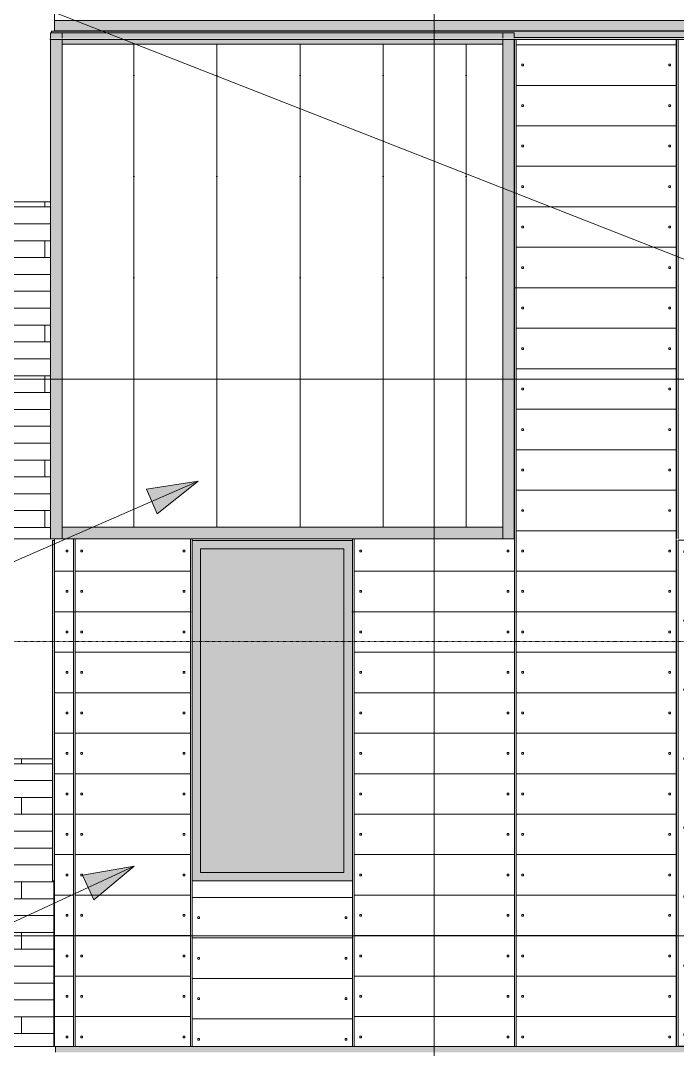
# Model space of a CAD drawing. Header units: inches. Extents: x -4179 to 1631, y -360 to 585.
# Drawn here: x -3868.8 to -3713, y 109.1 to 353 of the extents above; entities that cross this region are included whole.
import ezdxf

# ---------------------------------------------------------------- set-up
doc = ezdxf.new("R2010")
doc.units = ezdxf.units.IN
doc.header["$MEASUREMENT"] = 0
doc.linetypes.add('Aligning Line 1_8_', pattern=[0.25, 0.125, -0.125])
doc.linetypes.add('Grid Line 1_2_', pattern=[0.875, 0.5, -0.125, 0.125, -0.125])
for name, color, linetype, lineweight in [('0-1', 7, 'Continuous', 5), ('A-CLNG', 13, 'Continuous', 13), ('A-CLNG-1', 13, 'Continuous', 5), ('A-FLOR-LEVL-1', 51, 'Grid Line 1_2_', 9), ('A-GLAZ', 151, 'Continuous', 13), ('A-GLAZ-1', 251, 'Continuous', 9), ('A-GLAZ-CWMG', 51, 'Continuous', 9), ('A-WALL', 113, 'Continuous', 13), ('A-WALL-PATT-1', 251, 'Continuous', 9), ('G-ANNO-SYMB', 111, 'Aligning Line 1_8_', 9), ('G-ANNO-SYMB-3', 111, 'Continuous', 9), ('G-ANNO-TEXT', 231, 'Continuous', 9)]:
    doc.layers.add(name, color=color, linetype=linetype, lineweight=lineweight)

# ---------------------------------------------------------------- blocks, each defined once
blk = doc.blocks.new('CTR - 2nd Phase_rvt-1-BUILDING ELEVATION - WEST')
at = {"layer": 'A-FLOR-LEVL-1'}
for p, q in [((-4168.71, 268), (-1814.21, 268)), ((-4168.71, 136), (-1814.21, 136))]:
    blk.add_line(p, q, dxfattribs=at)
blk = doc.blocks.new('CTR - 1st Phase - Common Walls_rvt-1-BUILDING ELEVATION - WEST')
at = {"layer": 'A-FLOR-LEVL-1'}
for p, q in [((-4168.71, 268), (-1814.21, 268)), ((-4168.71, 136), (-1814.21, 136))]:
    blk.add_line(p, q, dxfattribs=at)
blk = doc.blocks.new('CTR - 1st Phase -Stairs _ Elevators_rvt-1-BUILDING ELEVATION - WEST')
at = {"layer": 'A-FLOR-LEVL-1'}
for p, q in [((-4168.71, 268), (-1814.21, 268)), ((-4168.71, 136), (-1814.21, 136))]:
    blk.add_line(p, q, dxfattribs=at)
blk = doc.blocks.new('Basic Wall _ EXT - FIBER CEMENT - LARGE - ___-2162461-BUILDING ELEVATION - WEST')
at = {"layer": 'A-WALL'}
for p, q in [((-3860.75, 353), (-3860.75, 350.53)), ((-3861.66, 348.83), (-3861.79, 348.68)), ((-3860.75, 350.53), (-3861.5, 350.46)), ((-3861.5, 350.46), (-3861.5, 350.12)), ((-3861.77, 348.55), (-3861.75, 348.53))]:
    blk.add_line(p, q, dxfattribs=at)
at = {"layer": 'A-WALL', "flags": 128}
for points in [[(-3861.79, 348.68), (-3861.8, 348.66), (-3861.81, 348.64), (-3861.81, 348.61), (-3861.8, 348.59), (-3861.79, 348.57), (-3861.77, 348.55)], [(-3861.75, 348.53), (-3861.73, 348.52), (-3861.71, 348.51), (-3861.68, 348.51)]]:
    blk.add_lwpolyline(points, dxfattribs=at)
blk = doc.blocks.new('_THE_ WINDOW _ DOOR - Window - 2nd Floor - small-2154622-BUILDING ELEVATION - WEST')
at = {"layer": 'A-GLAZ'}
blk.add_hatch(color=256, dxfattribs=at).paths.add_polyline_path([(-3860.72, 149), (-3860.72, 229.75), (-3861.22, 229.75), (-3861.22, 149), (-3860.91, 149)], flags=0)
for p, q in [((-3860.72, 229.75), (-3861.22, 229.75)), ((-3861.22, 229.75), (-3861.22, 149)), ((-3861.22, 149), (-3860.72, 149))]:
    blk.add_line(p, q, dxfattribs=at)
blk = doc.blocks.new('Basic Wall _ EXT - FIBER CEMENT - LARGE - ___-2162463-BUILDING ELEVATION - WEST')
at = {"layer": 'A-WALL'}
for points in [[(-3565.49, 350.53), (-3559.34, 350.53), (-3559.34, 353), (-3860.75, 353), (-3860.75, 350.53), (-3587.32, 350.53)], [(-3861.79, 348.68), (-3559.34, 348.68), (-3559.34, 349.02), (-3751.71, 349.02), (-3751.71, 348.83), (-3861.66, 348.83)], [(-3713.31, 350.46), (-3559.34, 350.5), (-3559.34, 350.53), (-3860.96, 350.51), (-3861.5, 350.46), (-3713.31, 350.46)], [(-3734.33, 349.02), (-3559.34, 349.02), (-3559.34, 350.46), (-3861.5, 350.46), (-3861.5, 350.12), (-3751.71, 350.12), (-3751.71, 349.02)], [(-3674.72, 348.55), (-3559.34, 348.59), (-3559.34, 348.68), (-3861.81, 348.64), (-3861.77, 348.55), (-3675, 348.55)]]:
    blk.add_hatch(color=256, dxfattribs=at).paths.add_polyline_path(points, flags=0)
for p, q in [((-3860.75, 350.53), (-3860.75, 353)), ((-3559.34, 353), (-3860.75, 353)), ((-3861.79, 348.68), (-3861.66, 348.83)), ((-3861.5, 350.46), (-3860.75, 350.53)), ((-3861.5, 350.12), (-3861.5, 350.46)), ((-3559.34, 350.46), (-3861.5, 350.46)), ((-3559.34, 350.53), (-3860.75, 350.53)), ((-3559.34, 349.02), (-3751.71, 349.02)), ((-3861.75, 348.53), (-3861.77, 348.55)), ((-3861.69, 348.51), (-3559.34, 348.51))]:
    blk.add_line(p, q, dxfattribs=at)
at = {"layer": 'A-WALL', "flags": 128}
for points in [[(-3861.77, 348.55), (-3861.79, 348.57), (-3861.8, 348.59), (-3861.81, 348.61), (-3861.81, 348.64), (-3861.8, 348.66), (-3861.79, 348.68)], [(-3861.68, 348.51), (-3861.71, 348.51), (-3861.73, 348.52), (-3861.75, 348.53)]]:
    blk.add_lwpolyline(points, dxfattribs=at)
blk = doc.blocks.new('_THE_ WINDOW _ DOOR - Window - 2nd Floor - small-2158497-BUILDING ELEVATION - WEST')
at = {"layer": 'A-GLAZ'}
h = blk.add_hatch(color=256, dxfattribs=at)
h.paths.add_polyline_path([(-3790.11, 149), (-3790.11, 229.75), (-3828.14, 229.75), (-3828.14, 149), (-3792.11, 149)], flags=0)
h.paths.add_polyline_path([(-3792.11, 151), (-3826.14, 151), (-3826.14, 227.75), (-3792.11, 227.75), (-3792.11, 160.21)], flags=0)
blk.add_hatch(color=256, dxfattribs=at).paths.add_polyline_path([(-3794.02, 151), (-3792.11, 151), (-3792.11, 227.75), (-3826.14, 227.75), (-3826.14, 151), (-3801.86, 151)], flags=0)
at = {"layer": 'A-GLAZ-1'}
h = blk.add_hatch(dxfattribs=at)
h.set_pattern_fill('FP_27', color=256, style=0, pattern_type=2)
h.set_pattern_definition([(180, (-3829.88, 168.854), (38.4, 76.8), [0.392, -38.007]), (180, (-3829.88, 169.246), (38.4, 76.8), [0.392, -38.007]), (180, (-3829.88, 178.454), (38.4, 76.8), [0.392, -38.007]), (180, (-3829.88, 178.846), (38.4, 76.8), [0.392, -38.007]), (180, (-3829.88, 188.054), (38.4, 76.8), [0.392, -38.007]), (180, (-3829.88, 188.446), (38.4, 76.8), [0.392, -38.007]), (180, (-3829.88, 197.654), (38.4, 76.8), [0.392, -38.007]), (180, (-3829.88, 198.046), (38.4, 76.8), [0.392, -38.007]), (180, (-3829.88, 207.254), (38.4, 76.8), [0.392, -38.007]), (180, (-3829.88, 207.646), (38.4, 76.8), [0.392, -38.007]), (180, (-3829.88, 216.854), (38.4, 76.8), [0.392, -38.007]), (180, (-3829.88, 217.246), (38.4, 76.8), [0.392, -38.007]), (180, (-3829.88, 226.454), (38.4, 76.8), [0.392, -38.007]), (180, (-3829.88, 226.846), (38.4, 76.8), [0.392, -38.007]), (180, (-3829.88, 236.054), (38.4, 76.8), [0.392, -38.007]), (180, (-3829.88, 236.446), (38.4, 76.8), [0.392, -38.007]), (180, (-3864.78, 168.854), (38.4, 76.8), [0.392, -38.007]), (180, (-3864.78, 169.246), (38.4, 76.8), [0.392, -38.007]), (180, (-3864.78, 178.454), (38.4, 76.8), [0.392, -38.007]), (180, (-3864.78, 178.846), (38.4, 76.8), [0.392, -38.007]), (180, (-3864.78, 188.054), (38.4, 76.8), [0.392, -38.007]), (180, (-3864.78, 188.446), (38.4, 76.8), [0.392, -38.007]), (180, (-3864.78, 197.654), (38.4, 76.8), [0.392, -38.007]), (180, (-3864.78, 198.046), (38.4, 76.8), [0.392, -38.007]), (180, (-3864.78, 207.254), (38.4, 76.8), [0.392, -38.007]), (180, (-3864.78, 207.646), (38.4, 76.8), [0.392, -38.007]), (180, (-3864.78, 216.854), (38.4, 76.8), [0.392, -38.007]), (180, (-3864.78, 217.246), (38.4, 76.8), [0.392, -38.007]), (180, (-3864.78, 226.454), (38.4, 76.8), [0.392, -38.007]), (180, (-3864.78, 226.846), (38.4, 76.8), [0.392, -38.007]), (180, (-3864.78, 236.054), (38.4, 76.8), [0.392, -38.007]), (180, (-3864.78, 236.446), (38.4, 76.8), [0.392, -38.007]), (90, (-3828.136, 164.25), (38.4, -2e-15), [76.8, 0, 0, 0]), (90, (-3828.51, 164.25), (38.4, -2e-15), [76.8, 0, 0, 0]), (90, (-3829.877, 168.854), (38.4, -2e-15), [0.392, -76.407]), (90, (-3829.877, 178.454), (38.4, -2e-15), [0.392, -76.407]), (90, (-3829.877, 188.054), (38.4, -2e-15), [0.392, -76.407]), (90, (-3829.877, 197.654), (38.4, -2e-15), [0.392, -76.407]), (90, (-3829.877, 207.254), (38.4, -2e-15), [0.392, -76.407]), (90, (-3829.877, 216.854), (38.4, -2e-15), [0.392, -76.407]), (90, (-3829.877, 226.454), (38.4, -2e-15), [0.392, -76.407]), (90, (-3829.877, 236.054), (38.4, -2e-15), [0.392, -76.407]), (90, (-3830.27, 168.854), (38.4, -2e-15), [0.392, -76.407]), (90, (-3830.27, 178.454), (38.4, -2e-15), [0.392, -76.407]), (90, (-3830.27, 188.054), (38.4, -2e-15), [0.392, -76.407]), (90, (-3830.27, 197.654), (38.4, -2e-15), [0.392, -76.407]), (90, (-3830.27, 207.254), (38.4, -2e-15), [0.392, -76.407]), (90, (-3830.27, 216.854), (38.4, -2e-15), [0.392, -76.407]), (90, (-3830.27, 226.454), (38.4, -2e-15), [0.392, -76.407]), (90, (-3830.27, 236.054), (38.4, -2e-15), [0.392, -76.407]), (90, (-3864.777, 168.854), (38.4, -2e-15), [0.392, -76.407]), (90, (-3864.777, 178.454), (38.4, -2e-15), [0.392, -76.407]), (90, (-3864.777, 188.054), (38.4, -2e-15), [0.392, -76.407]), (90, (-3864.777, 197.654), (38.4, -2e-15), [0.392, -76.407]), (90, (-3864.777, 207.254), (38.4, -2e-15), [0.392, -76.407]), (90, (-3864.777, 216.854), (38.4, -2e-15), [0.392, -76.407]), (90, (-3864.777, 226.454), (38.4, -2e-15), [0.392, -76.407]), (90, (-3864.777, 236.054), (38.4, -2e-15), [0.392, -76.407]), (90, (-3865.17, 168.854), (38.4, -2e-15), [0.392, -76.407]), (90, (-3865.17, 178.454), (38.4, -2e-15), [0.392, -76.407]), (90, (-3865.17, 188.054), (38.4, -2e-15), [0.392, -76.407]), (90, (-3865.17, 197.654), (38.4, -2e-15), [0.392, -76.407]), (90, (-3865.17, 207.254), (38.4, -2e-15), [0.392, -76.407]), (90, (-3865.17, 216.854), (38.4, -2e-15), [0.392, -76.407]), (90, (-3865.17, 226.454), (38.4, -2e-15), [0.392, -76.407]), (90, (-3865.17, 236.054), (38.4, -2e-15), [0.392, -76.407]), (0, (-3866.536, 164.25), (38.4, 76.8), [38.025, -0.375]), (0, (-3866.536, 173.85), (38.4, 76.8), [38.025, -0.375]), (0, (-3866.536, 183.45), (38.4, 76.8), [38.025, -0.375]), (0, (-3866.536, 193.05), (38.4, 76.8), [38.025, -0.375]), (0, (-3866.536, 202.65), (38.4, 76.8), [38.025, -0.375]), (0, (-3866.536, 212.25), (38.4, 76.8), [38.025, -0.375]), (0, (-3866.536, 221.85), (38.4, 76.8), [38.025, -0.375]), (0, (-3866.536, 231.45), (38.4, 76.8), [38.025, -0.375])])
h.paths.add_polyline_path([(-3790.11, 109.75), (-3790.11, 149), (-3828.14, 149), (-3828.14, 109.75), (-3801.86, 109.75)], flags=0)
at = {"layer": 'A-GLAZ'}
for p, q in [((-3828.14, 149), (-3828.14, 229.75)), ((-3790.11, 229.75), (-3828.14, 229.75)), ((-3790.11, 229.75), (-3790.11, 149)), ((-3826.14, 227.75), (-3792.11, 227.75)), ((-3826.14, 227.75), (-3826.14, 151)), ((-3792.11, 151), (-3792.11, 227.75)), ((-3790.11, 149), (-3828.14, 149)), ((-3828.14, 149), (-3828.14, 109.75)), ((-3826.14, 151), (-3792.11, 151)), ((-3790.11, 109.75), (-3790.11, 149)), ((-3828.14, 109.75), (-3790.11, 109.75))]:
    blk.add_line(p, q, dxfattribs=at)
blk = doc.blocks.new('Rectangular Mullion - Profile_Polycarbonate_Upper and left-1991598-BUILDING ELEVATION - WEST')
at = {"layer": 'A-GLAZ-CWMG'}
h = blk.add_hatch(color=256, dxfattribs=at)
h.paths.add_polyline_path([(-3848.29, 347.37), (-3754.46, 347.37), (-3754.46, 348.51), (-3858.91, 348.51), (-3858.91, 347.37), (-3852.51, 347.37)], flags=0)
h.paths.add_polyline_path([(-3754.46, 348.83), (-3754.46, 350.12), (-3858.91, 350.12), (-3858.91, 348.83), (-3801.86, 348.83)], flags=0)
for p, q in [((-3858.91, 348.83), (-3858.91, 350.12)), ((-3754.46, 350.12), (-3858.91, 350.12)), ((-3754.46, 350.12), (-3754.46, 348.83)), ((-3858.91, 347.37), (-3858.91, 348.52)), ((-3858.91, 347.37), (-3754.46, 347.37)), ((-3754.46, 348.53), (-3754.46, 347.37))]:
    blk.add_line(p, q, dxfattribs=at)
blk = doc.blocks.new('Rectangular Mullion - Profile_Polycarbonate_Lower-1991599-BUILDING ELEVATION - WEST')
at = {"layer": 'A-GLAZ-CWMG'}
blk.add_hatch(color=256, dxfattribs=at).paths.add_polyline_path([(-3844.07, 230.12), (-3754.46, 230.12), (-3754.46, 232.87), (-3858.91, 232.87), (-3858.91, 230.12), (-3848.29, 230.12)], flags=0)
for p, q in [((-3858.91, 230.12), (-3858.91, 232.87)), ((-3754.46, 232.87), (-3858.91, 232.87)), ((-3754.46, 232.87), (-3754.46, 230.12)), ((-3858.91, 230.12), (-3754.46, 230.12))]:
    blk.add_line(p, q, dxfattribs=at)
blk = doc.blocks.new('Rectangular Mullion - Profile_Polycarbonate_Upper and left-V11-BUILDING ELEVATION - WEST')
at = {"layer": 'A-GLAZ-CWMG'}
h = blk.add_hatch(color=256, dxfattribs=at)
h.paths.add_polyline_path([(-3751.71, 230.12), (-3751.71, 348.51), (-3754.46, 348.51), (-3754.46, 230.12), (-3751.77, 230.12)], flags=0)
h.paths.add_polyline_path([(-3751.71, 348.83), (-3751.71, 350.12), (-3754.46, 350.12), (-3754.46, 348.83), (-3751.77, 348.83)], flags=0)
for p, q in [((-3754.46, 350.12), (-3751.71, 350.12)), ((-3754.46, 350.12), (-3754.46, 348.83)), ((-3751.71, 348.83), (-3751.71, 350.12)), ((-3754.46, 348.53), (-3754.46, 230.12)), ((-3751.71, 230.12), (-3751.71, 348.53)), ((-3751.71, 230.12), (-3754.46, 230.12))]:
    blk.add_line(p, q, dxfattribs=at)
blk = doc.blocks.new('Rectangular Mullion - Profile_Polycarbonate_right-V12-BUILDING ELEVATION - WEST')
at = {"layer": 'A-GLAZ-CWMG'}
h = blk.add_hatch(color=256, dxfattribs=at)
h.paths.add_polyline_path([(-3861.6, 230.12), (-3858.91, 230.12), (-3858.91, 348.51), (-3861.66, 348.51), (-3861.66, 230.12)], flags=0)
h.paths.add_polyline_path([(-3861.6, 348.83), (-3858.91, 348.83), (-3858.91, 350.12), (-3861.66, 350.12), (-3861.66, 348.83)], flags=0)
for p, q in [((-3861.66, 350.12), (-3858.91, 350.12)), ((-3861.66, 350.12), (-3861.66, 348.83)), ((-3858.91, 348.83), (-3858.91, 350.12)), ((-3861.66, 348.52), (-3861.66, 230.12)), ((-3858.91, 230.12), (-3858.91, 348.52)), ((-3858.91, 230.12), (-3861.66, 230.12))]:
    blk.add_line(p, q, dxfattribs=at)

msp = doc.modelspace()

# ---------------------------------------------------------------- hatches: boundary and pattern name
at = {"layer": 'A-CLNG-1'}
msp.add_hatch(color=256, dxfattribs=at).paths.add_polyline_path([(-3860.4737, 108.375), (-2638.6737, 108.375), (-2638.6737, 109.875), (-2647.9862, 109.875), (-2647.9862, 109.75), (-2935.0612, 109.75), (-2935.0612, 109.875), (-2944.8112, 109.875), (-2944.8112, 109.75), (-3291.0362, 109.75), (-3291.0362, 109.875), (-3300.7862, 109.875), (-3300.7862, 109.75), (-3549.4612, 109.75), (-3549.4612, 109.875), (-3559.2112, 109.875), (-3559.2112, 109.75), (-3860.4737, 109.75), (-3860.4737, 108.6331)], flags=0)
at = {"layer": 'A-WALL-PATT-1'}
h = msp.add_hatch(dxfattribs=at)
h.set_pattern_fill('FP_29', color=256, style=0, pattern_type=2)
h.set_pattern_definition([(90, (-3841.914, 268), (-19.685, 1e-15), [24, 0, 0, 0])])
h.paths.add_polyline_path([(-3858.9112, 232.875), (-3754.4612, 232.875), (-3754.4612, 347.375), (-3858.9112, 347.375), (-3858.9112, 234.7151)], flags=0)
h = msp.add_hatch(dxfattribs=at)
h.set_pattern_fill('FP_12', color=256, style=0, pattern_type=2)
h.set_pattern_definition([(0, (-3788.37, 140.604), (-38.4, 76.8), [0.392, -38.007]), (0, (-3788.37, 140.996), (-38.4, 76.8), [0.392, -38.007]), (0, (-3788.37, 150.204), (-38.4, 76.8), [0.392, -38.007]), (0, (-3788.37, 150.596), (-38.4, 76.8), [0.392, -38.007]), (0, (-3788.37, 159.804), (-38.4, 76.8), [0.392, -38.007]), (0, (-3788.37, 160.196), (-38.4, 76.8), [0.392, -38.007]), (0, (-3788.37, 169.404), (-38.4, 76.8), [0.392, -38.007]), (0, (-3788.37, 169.796), (-38.4, 76.8), [0.392, -38.007]), (0, (-3788.37, 179.004), (-38.4, 76.8), [0.392, -38.007]), (0, (-3788.37, 179.396), (-38.4, 76.8), [0.392, -38.007]), (0, (-3788.37, 188.604), (-38.4, 76.8), [0.392, -38.007]), (0, (-3788.37, 188.996), (-38.4, 76.8), [0.392, -38.007]), (0, (-3788.37, 198.204), (-38.4, 76.8), [0.392, -38.007]), (0, (-3788.37, 198.596), (-38.4, 76.8), [0.392, -38.007]), (0, (-3788.37, 207.804), (-38.4, 76.8), [0.392, -38.007]), (0, (-3788.37, 208.196), (-38.4, 76.8), [0.392, -38.007]), (0, (-3753.47, 140.604), (-38.4, 76.8), [0.392, -38.007]), (0, (-3753.47, 140.996), (-38.4, 76.8), [0.392, -38.007]), (0, (-3753.47, 150.204), (-38.4, 76.8), [0.392, -38.007]), (0, (-3753.47, 150.596), (-38.4, 76.8), [0.392, -38.007]), (0, (-3753.47, 159.804), (-38.4, 76.8), [0.392, -38.007]), (0, (-3753.47, 160.196), (-38.4, 76.8), [0.392, -38.007]), (0, (-3753.47, 169.404), (-38.4, 76.8), [0.392, -38.007]), (0, (-3753.47, 169.796), (-38.4, 76.8), [0.392, -38.007]), (0, (-3753.47, 179.004), (-38.4, 76.8), [0.392, -38.007]), (0, (-3753.47, 179.396), (-38.4, 76.8), [0.392, -38.007]), (0, (-3753.47, 188.604), (-38.4, 76.8), [0.392, -38.007]), (0, (-3753.47, 188.996), (-38.4, 76.8), [0.392, -38.007]), (0, (-3753.47, 198.204), (-38.4, 76.8), [0.392, -38.007]), (0, (-3753.47, 198.596), (-38.4, 76.8), [0.392, -38.007]), (0, (-3753.47, 207.804), (-38.4, 76.8), [0.392, -38.007]), (0, (-3753.47, 208.196), (-38.4, 76.8), [0.392, -38.007]), (90, (-3790.11, 136), (-38.4, 2e-15), [76.8, 0, 0, 0]), (90, (-3789.736, 136), (-38.4, 2e-15), [76.8, 0, 0, 0]), (90, (-3788.37, 140.604), (-38.4, 2e-15), [0.392, -76.407]), (90, (-3788.37, 150.204), (-38.4, 2e-15), [0.392, -76.407]), (90, (-3788.37, 159.804), (-38.4, 2e-15), [0.392, -76.407]), (90, (-3788.37, 169.404), (-38.4, 2e-15), [0.392, -76.407]), (90, (-3788.37, 179.004), (-38.4, 2e-15), [0.392, -76.407]), (90, (-3788.37, 188.604), (-38.4, 2e-15), [0.392, -76.407]), (90, (-3788.37, 198.204), (-38.4, 2e-15), [0.392, -76.407]), (90, (-3788.37, 207.804), (-38.4, 2e-15), [0.392, -76.407]), (90, (-3787.977, 140.604), (-38.4, 2e-15), [0.392, -76.407]), (90, (-3787.977, 150.204), (-38.4, 2e-15), [0.392, -76.407]), (90, (-3787.977, 159.804), (-38.4, 2e-15), [0.392, -76.407]), (90, (-3787.977, 169.404), (-38.4, 2e-15), [0.392, -76.407]), (90, (-3787.977, 179.004), (-38.4, 2e-15), [0.392, -76.407]), (90, (-3787.977, 188.604), (-38.4, 2e-15), [0.392, -76.407]), (90, (-3787.977, 198.204), (-38.4, 2e-15), [0.392, -76.407]), (90, (-3787.977, 207.804), (-38.4, 2e-15), [0.392, -76.407]), (90, (-3753.47, 140.604), (-38.4, 2e-15), [0.392, -76.407]), (90, (-3753.47, 150.204), (-38.4, 2e-15), [0.392, -76.407]), (90, (-3753.47, 159.804), (-38.4, 2e-15), [0.392, -76.407]), (90, (-3753.47, 169.404), (-38.4, 2e-15), [0.392, -76.407]), (90, (-3753.47, 179.004), (-38.4, 2e-15), [0.392, -76.407]), (90, (-3753.47, 188.604), (-38.4, 2e-15), [0.392, -76.407]), (90, (-3753.47, 198.204), (-38.4, 2e-15), [0.392, -76.407]), (90, (-3753.47, 207.804), (-38.4, 2e-15), [0.392, -76.407]), (90, (-3753.077, 140.604), (-38.4, 2e-15), [0.392, -76.407]), (90, (-3753.077, 150.204), (-38.4, 2e-15), [0.392, -76.407]), (90, (-3753.077, 159.804), (-38.4, 2e-15), [0.392, -76.407]), (90, (-3753.077, 169.404), (-38.4, 2e-15), [0.392, -76.407]), (90, (-3753.077, 179.004), (-38.4, 2e-15), [0.392, -76.407]), (90, (-3753.077, 188.604), (-38.4, 2e-15), [0.392, -76.407]), (90, (-3753.077, 198.204), (-38.4, 2e-15), [0.392, -76.407]), (90, (-3753.077, 207.804), (-38.4, 2e-15), [0.392, -76.407]), (180, (-3751.71, 136), (-38.4, 76.8), [38.025, -0.375]), (180, (-3751.71, 145.6), (-38.4, 76.8), [38.025, -0.375]), (180, (-3751.71, 155.2), (-38.4, 76.8), [38.025, -0.375]), (180, (-3751.71, 164.8), (-38.4, 76.8), [38.025, -0.375]), (180, (-3751.71, 174.4), (-38.4, 76.8), [38.025, -0.375]), (180, (-3751.71, 184), (-38.4, 76.8), [38.025, -0.375]), (180, (-3751.71, 193.6), (-38.4, 76.8), [38.025, -0.375]), (180, (-3751.71, 203.2), (-38.4, 76.8), [38.025, -0.375])])
h.paths.add_polyline_path([(-3851.8487, 109.75), (-3828.1362, 109.75), (-3828.1362, 229.75), (-3790.1112, 229.75), (-3790.1112, 109.75), (-3713.3112, 109.75), (-3713.3112, 348.5081), (-3751.7112, 348.5081), (-3751.7112, 230.125), (-3851.8487, 230.125), (-3851.8487, 114.3641)], flags=0)
h = msp.add_hatch(dxfattribs=at)
h.set_pattern_fill('FP_13', color=256, style=0, pattern_type=2)
h.set_pattern_definition([(0, (-3865.17, 112.3), (-38.4, 120.375), [0.392, -38.007]), (0, (-3865.17, 112.7), (-38.4, 120.375), [0.392, -38.007]), (0, (-3865.17, 128.66), (-38.4, 120.375), [0.392, -38.007]), (0, (-3865.17, 129.05), (-38.4, 120.375), [0.392, -38.007]), (0, (-3865.17, 145.02), (-38.4, 120.375), [0.392, -38.007]), (0, (-3865.17, 145.41), (-38.4, 120.375), [0.392, -38.007]), (0, (-3865.17, 161.38), (-38.4, 120.375), [0.392, -38.007]), (0, (-3865.17, 161.77), (-38.4, 120.375), [0.392, -38.007]), (0, (-3865.17, 177.73), (-38.4, 120.375), [0.392, -38.007]), (0, (-3865.17, 178.12), (-38.4, 120.375), [0.392, -38.007]), (0, (-3865.17, 194.09), (-38.4, 120.375), [0.392, -38.007]), (0, (-3865.17, 194.48), (-38.4, 120.375), [0.392, -38.007]), (0, (-3865.17, 210.45), (-38.4, 120.375), [0.392, -38.007]), (0, (-3865.17, 210.84), (-38.4, 120.375), [0.392, -38.007]), (0, (-3865.17, 226.8), (-38.4, 120.375), [0.392, -38.007]), (0, (-3865.17, 227.2), (-38.4, 120.375), [0.392, -38.007]), (0, (-3847.72, 112.3), (-38.4, 120.375), [0.392, -38.007]), (0, (-3847.72, 112.7), (-38.4, 120.375), [0.392, -38.007]), (0, (-3847.72, 128.66), (-38.4, 120.375), [0.392, -38.007]), (0, (-3847.72, 129.05), (-38.4, 120.375), [0.392, -38.007]), (0, (-3847.72, 145.02), (-38.4, 120.375), [0.392, -38.007]), (0, (-3847.72, 145.41), (-38.4, 120.375), [0.392, -38.007]), (0, (-3847.72, 161.38), (-38.4, 120.375), [0.392, -38.007]), (0, (-3847.72, 161.77), (-38.4, 120.375), [0.392, -38.007]), (0, (-3847.72, 177.73), (-38.4, 120.375), [0.392, -38.007]), (0, (-3847.72, 178.12), (-38.4, 120.375), [0.392, -38.007]), (0, (-3847.72, 194.09), (-38.4, 120.375), [0.392, -38.007]), (0, (-3847.72, 194.48), (-38.4, 120.375), [0.392, -38.007]), (0, (-3847.72, 210.45), (-38.4, 120.375), [0.392, -38.007]), (0, (-3847.72, 210.84), (-38.4, 120.375), [0.392, -38.007]), (0, (-3847.72, 226.8), (-38.4, 120.375), [0.392, -38.007]), (0, (-3847.72, 227.2), (-38.4, 120.375), [0.392, -38.007]), (0, (-3830.27, 112.3), (-38.4, 120.375), [0.392, -38.007]), (0, (-3830.27, 112.7), (-38.4, 120.375), [0.392, -38.007]), (0, (-3830.27, 128.66), (-38.4, 120.375), [0.392, -38.007]), (0, (-3830.27, 129.05), (-38.4, 120.375), [0.392, -38.007]), (0, (-3830.27, 145.02), (-38.4, 120.375), [0.392, -38.007]), (0, (-3830.27, 145.41), (-38.4, 120.375), [0.392, -38.007]), (0, (-3830.27, 161.38), (-38.4, 120.375), [0.392, -38.007]), (0, (-3830.27, 161.77), (-38.4, 120.375), [0.392, -38.007]), (0, (-3830.27, 177.73), (-38.4, 120.375), [0.392, -38.007]), (0, (-3830.27, 178.12), (-38.4, 120.375), [0.392, -38.007]), (0, (-3830.27, 194.09), (-38.4, 120.375), [0.392, -38.007]), (0, (-3830.27, 194.48), (-38.4, 120.375), [0.392, -38.007]), (0, (-3830.27, 210.45), (-38.4, 120.375), [0.392, -38.007]), (0, (-3830.27, 210.84), (-38.4, 120.375), [0.392, -38.007]), (0, (-3830.27, 226.8), (-38.4, 120.375), [0.392, -38.007]), (0, (-3830.27, 227.2), (-38.4, 120.375), [0.392, -38.007]), (90, (-3866.91, 109.75), (-38.4, 2e-15), [120, -0.375]), (90, (-3866.536, 109.75), (-38.4, 2e-15), [120, -0.375]), (90, (-3865.17, 112.304), (-38.4, 2e-15), [0.392, -119.982]), (90, (-3865.17, 128.66), (-38.4, 2e-15), [0.392, -119.982]), (90, (-3865.17, 145.018), (-38.4, 2e-15), [0.392, -119.982]), (90, (-3865.17, 161.375), (-38.4, 2e-15), [0.392, -119.982]), (90, (-3865.17, 177.732), (-38.4, 2e-15), [0.392, -119.982]), (90, (-3865.17, 194.09), (-38.4, 2e-15), [0.392, -119.982]), (90, (-3865.17, 210.447), (-38.4, 2e-15), [0.392, -119.982]), (90, (-3865.17, 226.804), (-38.4, 2e-15), [0.392, -119.982]), (90, (-3864.777, 112.304), (-38.4, 2e-15), [0.392, -119.982]), (90, (-3864.777, 128.66), (-38.4, 2e-15), [0.392, -119.982]), (90, (-3864.777, 145.018), (-38.4, 2e-15), [0.392, -119.982]), (90, (-3864.777, 161.375), (-38.4, 2e-15), [0.392, -119.982]), (90, (-3864.777, 177.732), (-38.4, 2e-15), [0.392, -119.982]), (90, (-3864.777, 194.09), (-38.4, 2e-15), [0.392, -119.982]), (90, (-3864.777, 210.447), (-38.4, 2e-15), [0.392, -119.982]), (90, (-3864.777, 226.804), (-38.4, 2e-15), [0.392, -119.982]), (90, (-3847.72, 112.304), (-38.4, 2e-15), [0.392, -119.982]), (90, (-3847.72, 128.66), (-38.4, 2e-15), [0.392, -119.982]), (90, (-3847.72, 145.018), (-38.4, 2e-15), [0.392, -119.982]), (90, (-3847.72, 161.375), (-38.4, 2e-15), [0.392, -119.982]), (90, (-3847.72, 177.732), (-38.4, 2e-15), [0.392, -119.982]), (90, (-3847.72, 194.09), (-38.4, 2e-15), [0.392, -119.982]), (90, (-3847.72, 210.447), (-38.4, 2e-15), [0.392, -119.982]), (90, (-3847.72, 226.804), (-38.4, 2e-15), [0.392, -119.982]), (90, (-3847.327, 112.304), (-38.4, 2e-15), [0.392, -119.982]), (90, (-3847.327, 128.66), (-38.4, 2e-15), [0.392, -119.982]), (90, (-3847.327, 145.018), (-38.4, 2e-15), [0.392, -119.982]), (90, (-3847.327, 161.375), (-38.4, 2e-15), [0.392, -119.982]), (90, (-3847.327, 177.732), (-38.4, 2e-15), [0.392, -119.982]), (90, (-3847.327, 194.09), (-38.4, 2e-15), [0.392, -119.982]), (90, (-3847.327, 210.447), (-38.4, 2e-15), [0.392, -119.982]), (90, (-3847.327, 226.804), (-38.4, 2e-15), [0.392, -119.982]), (90, (-3830.27, 112.304), (-38.4, 2e-15), [0.392, -119.982]), (90, (-3830.27, 128.66), (-38.4, 2e-15), [0.392, -119.982]), (90, (-3830.27, 145.018), (-38.4, 2e-15), [0.392, -119.982]), (90, (-3830.27, 161.375), (-38.4, 2e-15), [0.392, -119.982]), (90, (-3830.27, 177.732), (-38.4, 2e-15), [0.392, -119.982]), (90, (-3830.27, 194.09), (-38.4, 2e-15), [0.392, -119.982]), (90, (-3830.27, 210.447), (-38.4, 2e-15), [0.392, -119.982]), (90, (-3830.27, 226.804), (-38.4, 2e-15), [0.392, -119.982]), (90, (-3829.877, 112.304), (-38.4, 2e-15), [0.392, -119.982]), (90, (-3829.877, 128.66), (-38.4, 2e-15), [0.392, -119.982]), (90, (-3829.877, 145.018), (-38.4, 2e-15), [0.392, -119.982]), (90, (-3829.877, 161.375), (-38.4, 2e-15), [0.392, -119.982]), (90, (-3829.877, 177.732), (-38.4, 2e-15), [0.392, -119.982]), (90, (-3829.877, 194.09), (-38.4, 2e-15), [0.392, -119.982]), (90, (-3829.877, 210.447), (-38.4, 2e-15), [0.392, -119.982]), (90, (-3829.877, 226.804), (-38.4, 2e-15), [0.392, -119.982]), (180, (-3828.51, 109.38), (-38.4, 120.375), [38.025, -0.375]), (180, (-3828.51, 109.75), (-38.4, 120.375), [38.025, -0.375])])
h.paths.add_polyline_path([(-3597.7362, 109.75), (-3597.7362, 229.75), (-3559.7112, 229.75), (-3559.7112, 109.75), (-3559.3362, 109.75), (-3559.3454, 348.5081), (-3559.7112, 348.5081), (-3559.7124, 230.125), (-3597.7362, 230.125), (-3597.7362, 348.5081), (-3636.5112, 348.5081), (-3636.5112, 310), (-3597.9237, 310), (-3597.9237, 230.125), (-3712.7487, 230.125), (-3712.7487, 348.5081), (-3713.3112, 348.5081), (-3713.3112, 109.75), (-3674.5362, 109.75), (-3674.5362, 229.75), (-3636.5112, 229.75), (-3636.5112, 109.75), (-3598.1112, 109.75)], flags=0)
h.paths.add_polyline_path([(-3674.6294, 310), (-3674.5362, 310), (-3674.54, 348.5081), (-3674.7237, 348.5018), (-3674.7237, 310)], flags=0)
h = msp.add_hatch(dxfattribs=at)
h.set_pattern_fill('FP_4', color=256, style=0, pattern_type=2)
h.set_pattern_definition([(0, (-3919.068, 268.8), (0, 4), []), (90, (-3919.068, 268.8), (-8, 8), [4, -28]), (90, (-3903.068, 272.8), (-8, 8), [4, -28])])
h.paths.add_polyline_path([(-3869.397, 230.125), (-3861.6612, 230.125), (-3861.6612, 310), (-3921.1926, 310), (-3921.1926, 230.125)], flags=0)
h = msp.add_hatch(dxfattribs=at)
h.set_pattern_fill('FP_1', color=256, style=0, pattern_type=2)
h.set_pattern_definition([(0, (-3854.545, 140.604), (-38.4, 76.8), [0.392, -38.007]), (0, (-3854.545, 140.996), (-38.4, 76.8), [0.392, -38.007]), (0, (-3854.545, 150.204), (-38.4, 76.8), [0.392, -38.007]), (0, (-3854.545, 150.596), (-38.4, 76.8), [0.392, -38.007]), (0, (-3854.545, 159.804), (-38.4, 76.8), [0.392, -38.007]), (0, (-3854.545, 160.196), (-38.4, 76.8), [0.392, -38.007]), (0, (-3854.545, 169.404), (-38.4, 76.8), [0.392, -38.007]), (0, (-3854.545, 169.796), (-38.4, 76.8), [0.392, -38.007]), (0, (-3854.545, 179.004), (-38.4, 76.8), [0.392, -38.007]), (0, (-3854.545, 179.396), (-38.4, 76.8), [0.392, -38.007]), (0, (-3854.545, 188.604), (-38.4, 76.8), [0.392, -38.007]), (0, (-3854.545, 188.996), (-38.4, 76.8), [0.392, -38.007]), (0, (-3854.545, 198.204), (-38.4, 76.8), [0.392, -38.007]), (0, (-3854.545, 198.596), (-38.4, 76.8), [0.392, -38.007]), (0, (-3854.545, 207.804), (-38.4, 76.8), [0.392, -38.007]), (0, (-3854.545, 208.196), (-38.4, 76.8), [0.392, -38.007]), (0, (-3819.645, 140.604), (-38.4, 76.8), [0.392, -38.007]), (0, (-3819.645, 140.996), (-38.4, 76.8), [0.392, -38.007]), (0, (-3819.645, 150.204), (-38.4, 76.8), [0.392, -38.007]), (0, (-3819.645, 150.596), (-38.4, 76.8), [0.392, -38.007]), (0, (-3819.645, 159.804), (-38.4, 76.8), [0.392, -38.007]), (0, (-3819.645, 160.196), (-38.4, 76.8), [0.392, -38.007]), (0, (-3819.645, 169.404), (-38.4, 76.8), [0.392, -38.007]), (0, (-3819.645, 169.796), (-38.4, 76.8), [0.392, -38.007]), (0, (-3819.645, 179.004), (-38.4, 76.8), [0.392, -38.007]), (0, (-3819.645, 179.396), (-38.4, 76.8), [0.392, -38.007]), (0, (-3819.645, 188.604), (-38.4, 76.8), [0.392, -38.007]), (0, (-3819.645, 188.996), (-38.4, 76.8), [0.392, -38.007]), (0, (-3819.645, 198.204), (-38.4, 76.8), [0.392, -38.007]), (0, (-3819.645, 198.596), (-38.4, 76.8), [0.392, -38.007]), (0, (-3819.645, 207.804), (-38.4, 76.8), [0.392, -38.007]), (0, (-3819.645, 208.196), (-38.4, 76.8), [0.392, -38.007]), (90, (-3856.286, 136), (-38.4, 2e-15), [76.8, 0, 0, 0]), (90, (-3855.91, 136), (-38.4, 2e-15), [76.8, 0, 0, 0]), (90, (-3854.545, 140.604), (-38.4, 2e-15), [0.392, -76.407]), (90, (-3854.545, 150.204), (-38.4, 2e-15), [0.392, -76.407]), (90, (-3854.545, 159.804), (-38.4, 2e-15), [0.392, -76.407]), (90, (-3854.545, 169.404), (-38.4, 2e-15), [0.392, -76.407]), (90, (-3854.545, 179.004), (-38.4, 2e-15), [0.392, -76.407]), (90, (-3854.545, 188.604), (-38.4, 2e-15), [0.393, -76.408]), (90, (-3854.545, 198.204), (-38.4, 2e-15), [0.392, -76.407]), (90, (-3854.545, 207.804), (-38.4, 2e-15), [0.392, -76.407]), (90, (-3854.152, 140.604), (-38.4, 2e-15), [0.392, -76.407]), (90, (-3854.152, 150.204), (-38.4, 2e-15), [0.392, -76.407]), (90, (-3854.152, 159.804), (-38.4, 2e-15), [0.392, -76.407]), (90, (-3854.152, 169.404), (-38.4, 2e-15), [0.392, -76.407]), (90, (-3854.152, 179.004), (-38.4, 2e-15), [0.392, -76.407]), (90, (-3854.152, 188.604), (-38.4, 2e-15), [0.393, -76.408]), (90, (-3854.152, 198.204), (-38.4, 2e-15), [0.392, -76.407]), (90, (-3854.152, 207.804), (-38.4, 2e-15), [0.392, -76.407]), (90, (-3819.645, 140.604), (-38.4, 2e-15), [0.392, -76.407]), (90, (-3819.645, 150.204), (-38.4, 2e-15), [0.392, -76.407]), (90, (-3819.645, 159.804), (-38.4, 2e-15), [0.392, -76.407]), (90, (-3819.645, 169.404), (-38.4, 2e-15), [0.392, -76.407]), (90, (-3819.645, 179.004), (-38.4, 2e-15), [0.392, -76.407]), (90, (-3819.645, 188.604), (-38.4, 2e-15), [0.393, -76.408]), (90, (-3819.645, 198.204), (-38.4, 2e-15), [0.392, -76.407]), (90, (-3819.645, 207.804), (-38.4, 2e-15), [0.392, -76.407]), (90, (-3819.252, 140.604), (-38.4, 2e-15), [0.392, -76.407]), (90, (-3819.252, 150.204), (-38.4, 2e-15), [0.392, -76.407]), (90, (-3819.252, 159.804), (-38.4, 2e-15), [0.392, -76.407]), (90, (-3819.252, 169.404), (-38.4, 2e-15), [0.392, -76.407]), (90, (-3819.252, 179.004), (-38.4, 2e-15), [0.392, -76.407]), (90, (-3819.252, 188.604), (-38.4, 2e-15), [0.393, -76.408]), (90, (-3819.252, 198.204), (-38.4, 2e-15), [0.392, -76.407]), (90, (-3819.252, 207.804), (-38.4, 2e-15), [0.392, -76.407]), (180, (-3817.886, 136), (-38.4, 76.8), [38.025, -0.375]), (180, (-3817.886, 145.6), (-38.4, 76.8), [38.025, -0.375]), (180, (-3817.886, 155.2), (-38.4, 76.8), [38.025, -0.375]), (180, (-3817.886, 164.8), (-38.4, 76.8), [38.025, -0.375]), (180, (-3817.886, 174.4), (-38.4, 76.8), [38.025, -0.375]), (180, (-3817.886, 184), (-38.4, 76.8), [38.025, -0.375]), (180, (-3817.886, 193.6), (-38.4, 76.8), [38.025, -0.375]), (180, (-3817.886, 203.2), (-38.4, 76.8), [38.025, -0.375])])
h.paths.add_polyline_path([(-3860.4737, 109.75), (-3851.8487, 109.75), (-3851.8487, 230.125), (-3860.7237, 230.125), (-3860.7237, 109.75)], flags=0)
h = msp.add_hatch(dxfattribs=at)
h.set_pattern_fill('FP_3', color=256, style=0, pattern_type=2)
h.set_pattern_definition([(0, (-3924.599, 136.8), (0, 4), []), (90, (-3924.599, 136.8), (-8, 8), [4, -28]), (90, (-3908.599, 140.8), (-8, 8), [4, -28])])
h.paths.add_polyline_path([(-3869.397, 109.75), (-3860.9112, 109.75), (-3860.9552, 149), (-3861.2237, 149), (-3861.2237, 178), (-3926.7237, 178), (-3926.7237, 109.75)], flags=0)
at = {"layer": 'G-ANNO-TEXT'}
for points in [[(-3826.6608, 243.7584), (-3838.9471, 241.9183), (-3836.381, 236.0217)], [(-3841.8688, 152.5106), (-3854.1089, 150.385), (-3851.4063, 144.5497)]]:
    msp.add_hatch(color=256, dxfattribs=at).paths.add_polyline_path(points, flags=0)

# ---------------------------------------------------------------- linework, layer by layer
at = {"layer": 'A-CLNG'}
msp.add_line((-3860.4737, 108.375), (-3860.4737, 109.75), dxfattribs=at)
at = {"layer": 'A-FLOR-LEVL-1'}
for p, q in [((-4167.9645, 268), (-1814.9564, 268)), ((-4167.9645, 136), (-1814.9564, 136))]:
    msp.add_line(p, q, dxfattribs=at)
at = {"layer": 'A-WALL'}
for p, q in [((-3860.7237, 353), (-3860.7237, 418.5388)), ((-3713.3112, 109.75), (-3713.3112, 348.5297)), ((-3861.6612, 310), (-3926.7237, 310)), ((-3926.7237, 230.125), (-3861.6612, 230.125)), ((-3860.7237, 109.75), (-3860.7237, 230.125)), ((-3861.2237, 178), (-3926.7237, 178)), ((-3860.9112, 109.75), (-3860.9112, 149)), ((-3828.1362, 109.75), (-3828.1362, 149)), ((-3790.1112, 149), (-3790.1112, 109.75)), ((-3926.7237, 109.75), (-3860.9112, 109.75)), ((-3860.7237, 109.75), (-3828.1362, 109.75)), ((-3790.1112, 109.75), (-3674.5362, 109.75))]:
    msp.add_line(p, q, dxfattribs=at)
at = {"layer": 'G-ANNO-SYMB'}
msp.add_line((-1910.8965, 205.7608), (-4072.0005, 205.7608), dxfattribs=at)
at = {"layer": 'G-ANNO-SYMB-3'}
msp.add_line((-3770.7237, 467.281), (-3770.7237, -72.4272), dxfattribs=at)
at = {"layer": 'G-ANNO-TEXT'}
for p, q in [((-3681.6002, 284.7029), (-3953.004, 391.1587)), ((-3826.6608, 243.7584), (-3953.004, 188.7757)), ((-3826.6608, 243.7584), (-3838.9471, 241.9183)), ((-3838.9471, 241.9183), (-3836.381, 236.0217)), ((-3836.381, 236.0217), (-3826.6608, 243.7584)), ((-3841.8688, 152.5106), (-3953.004, 101.0374)), ((-3841.8688, 152.5106), (-3854.1089, 150.385)), ((-3851.4063, 144.5497), (-3841.8688, 152.5106)), ((-3854.1089, 150.385), (-3851.4063, 144.5497))]:
    msp.add_line(p, q, dxfattribs=at)

# ---------------------------------------------------------------- block references
at = {"layer": '0-1'}
for name in ['CTR - 2nd Phase_rvt-1-BUILDING ELEVATION - WEST', 'CTR - 1st Phase - Common Walls_rvt-1-BUILDING ELEVATION - WEST', 'CTR - 1st Phase -Stairs _ Elevators_rvt-1-BUILDING ELEVATION - WEST']:
    msp.add_blockref(name, (0, 0), dxfattribs=at)
at = {"layer": 'A-GLAZ'}
for name in ['_THE_ WINDOW _ DOOR - Window - 2nd Floor - small-2154622-BUILDING ELEVATION - WEST', '_THE_ WINDOW _ DOOR - Window - 2nd Floor - small-2158497-BUILDING ELEVATION - WEST']:
    msp.add_blockref(name, (0, 0), dxfattribs=at)
at = {"layer": 'A-GLAZ-CWMG'}
for name in ['Rectangular Mullion - Profile_Polycarbonate_right-V12-BUILDING ELEVATION - WEST', 'Rectangular Mullion - Profile_Polycarbonate_Upper and left-1991598-BUILDING ELEVATION - WEST', 'Rectangular Mullion - Profile_Polycarbonate_Upper and left-V11-BUILDING ELEVATION - WEST', 'Rectangular Mullion - Profile_Polycarbonate_Lower-1991599-BUILDING ELEVATION - WEST']:
    msp.add_blockref(name, (0, 0), dxfattribs=at)
at = {"layer": 'A-WALL'}
for name in ['Basic Wall _ EXT - FIBER CEMENT - LARGE - ___-2162461-BUILDING ELEVATION - WEST', 'Basic Wall _ EXT - FIBER CEMENT - LARGE - ___-2162463-BUILDING ELEVATION - WEST']:
    msp.add_blockref(name, (0, 0), dxfattribs=at)

doc.saveas('drawing.dxf')
